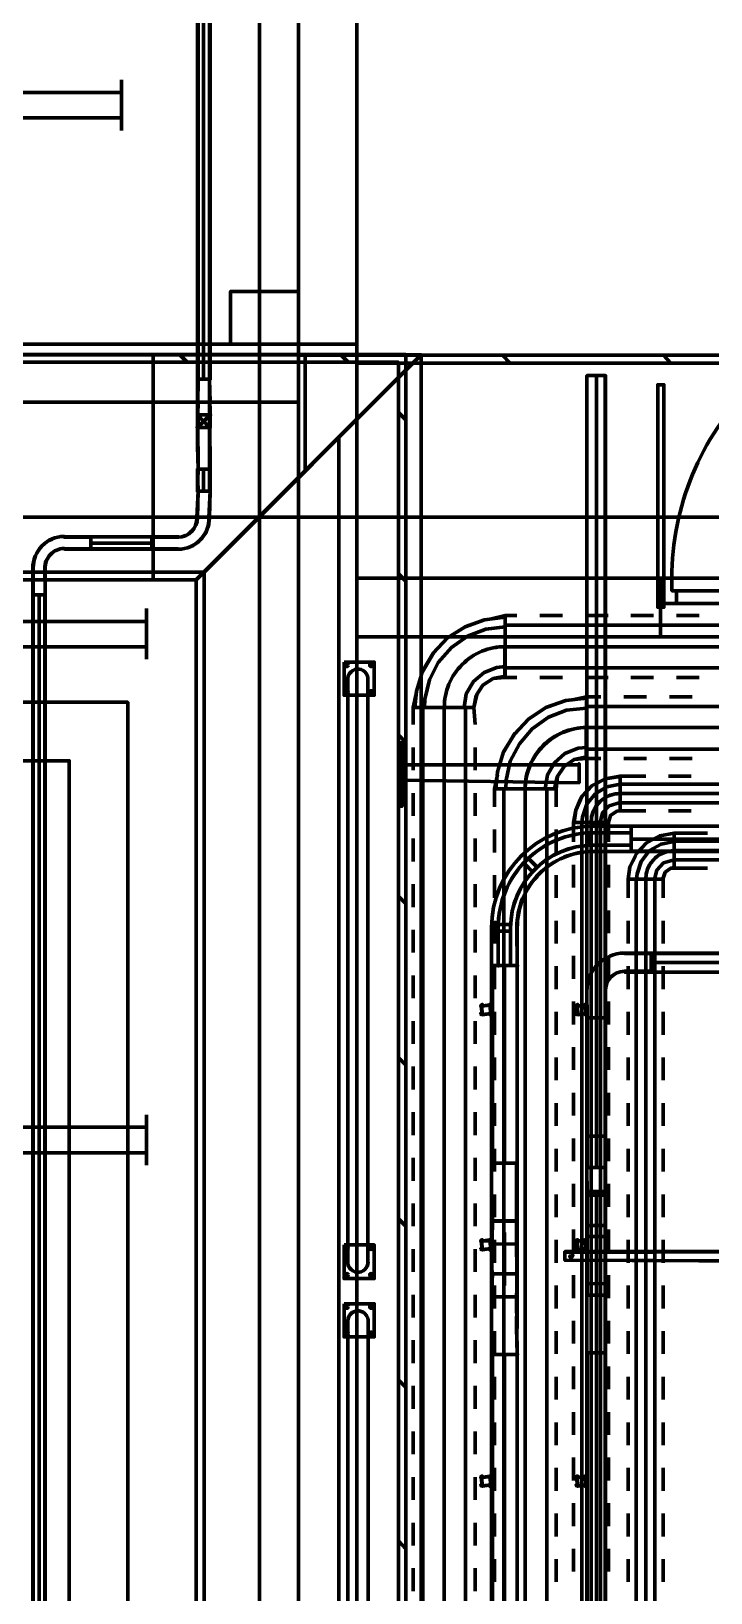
# Model space of a CAD drawing. Extents: x 0 to 1153, y 0 to 816.
# Drawn here: x 673.59 to 690.94, y 607.2 to 647.06 of the extents above; entities that cross this region are included whole.
import ezdxf

# ---------------------------------------------------------------- set-up
doc = ezdxf.new("R2010")
doc.units = 0
doc.header["$MEASUREMENT"] = 0
for name, color, linetype in [('Arch', 7, 'Continuous'), ('Electrical', 7, 'Continuous'), ('Hatch', 7, 'Continuous'), ('PIPE', 7, 'Continuous')]:
    doc.layers.add(name, color=color, linetype=linetype)

msp = doc.modelspace()

# ---------------------------------------------------------------- linework, layer by layer
at = {"layer": 'Arch', "color": 11, "linetype": 'Continuous', "lineweight": 211}
for p, q in [((679.418, 361.77), (679.418, 717.391)), ((676.698, 633.053), (676.698, 638.799)), ((677.566, 638.609), (677.376, 638.81)), ((680.582, 635.836), (680.582, 638.799)), ((681.683, 638.609), (681.482, 638.81)), ((685.821, 638.588), (685.62, 638.789)), ((689.927, 638.588), (689.737, 638.789)), ((683.154, 637.138), (682.964, 637.328)), ((681.44, 385.286), (681.44, 636.693)), ((917.988, 634.651), (110.871, 634.651)), ((677.799, 633.053), (492.517, 633.053)), ((683.154, 633.021), (682.964, 633.211)), ((683.154, 628.904), (682.964, 629.095)), ((683.154, 624.787), (682.964, 624.978)), ((683.154, 620.67), (682.964, 620.861)), ((683.154, 616.553), (682.964, 616.744)), ((683.154, 612.436), (682.964, 612.637)), ((683.154, 608.319), (682.964, 608.52))]:
    msp.add_line(p, q, dxfattribs=at)
for points in [[(680.413, 638.334), (680.413, 637.593), (680.413, 572.59), (680.413, 571.108), (680.413, 571.172), (681.905, 571.172), (680.413, 571.172), (680.413, 540.607), (681.905, 540.607), (681.905, 639.075), (680.413, 639.075), (681.905, 639.075), (681.905, 697.548), (681.905, 638.789), (680.413, 638.789), (681.905, 638.789), (681.905, 540.607), (680.413, 540.607), (680.413, 638.789), (680.413, 697.548), (680.413, 639.075), (629.973, 639.075)], [(629.973, 651.267), (629.973, 640.419), (631.719, 640.419), (631.719, 639.075), (678.677, 639.075), (678.677, 640.419), (680.413, 640.419), (680.413, 651.267)], [(680.413, 651.267), (680.413, 640.419), (678.677, 640.419), (678.677, 639.075), (631.719, 639.075), (631.719, 640.419), (629.973, 640.419), (629.973, 651.267)], [(629.973, 639.075), (680.413, 639.075)], [(113.961, 576.972), (487.701, 576.972), (487.701, 638.81), (487.892, 638.81), (683.154, 638.81), (683.154, 638.609), (683.154, 383.254), (870.49, 383.254), (870.49, 383.053), (683.154, 383.053), (682.964, 383.064), (487.892, 383.064), (487.701, 383.064), (487.701, 454.3), (113.961, 454.3)], [(486.77, 638.799), (492.315, 633.254), (678, 633.254), (678, 388.715), (683.546, 383.17), (486.77, 383.17)], [(486.77, 638.799), (683.546, 638.799), (683.546, 383.17), (683.546, 638.799), (677.799, 633.053), (492.517, 633.053), (492.517, 388.927), (486.77, 383.17), (492.315, 388.715), (678, 388.715), (492.315, 388.715), (492.315, 633.254), (678, 633.254), (683.546, 638.799), (486.77, 638.799), (492.517, 633.053), (492.517, 388.927)], [(683.154, 383.254), (683.059, 383.254), (682.964, 383.254), (487.892, 383.254), (487.892, 638.609), (682.964, 638.609), (682.964, 383.254)], [(629.973, 637.593), (680.413, 637.593), (680.413, 572.59), (494.39, 572.59)], [(629.973, 637.593), (680.413, 637.593), (629.973, 637.593)], [(629.973, 572.59), (680.413, 572.59), (680.413, 637.593), (629.973, 637.593)], [(677.799, 388.927), (492.517, 388.927), (677.799, 388.927), (677.799, 633.053), (677.799, 388.927), (683.546, 383.17), (486.77, 383.17)], [(678, 388.715), (678, 633.254), (678, 633.254)], [(697.145, 632.777), (689.949, 632.777), (690.065, 632.777), (690.065, 632.449), (689.663, 632.449), (689.663, 633.095), (689.663, 631.603), (689.663, 633.095), (689.663, 632.449), (697.431, 632.449)], [(697.145, 633.095), (689.949, 633.095)], [(697.029, 632.449), (690.065, 632.449), (690.065, 632.777), (697.029, 632.777)], [(689.748, 632.354), (689.589, 632.354), (689.748, 632.354)], [(497.067, 628.438), (674.56, 628.438), (497.067, 628.438)], [(674.56, 628.438), (674.56, 392.769), (674.56, 628.438)], [(682.191, 599.25), (682.19, 614.155), (682.18, 614.209), (682.159, 614.26), (682.118, 614.315), (682.064, 614.358), (682.013, 614.381), (681.959, 614.393), (681.904, 614.393), (681.851, 614.381), (681.788, 614.351), (681.736, 614.305), (681.698, 614.248), (681.68, 614.196), (681.672, 614.14), (681.673, 599.235)], [(681.673, 614.127), (681.68, 614.196), (681.698, 614.248), (681.736, 614.305), (681.788, 614.351), (681.851, 614.381), (681.904, 614.393), (681.959, 614.393), (682.013, 614.381), (682.064, 614.358), (682.118, 614.315), (682.159, 614.26), (682.18, 614.209), (682.19, 614.155), (682.191, 614.141)]]:
    msp.add_lwpolyline(points, dxfattribs=at)
for points in [[(681.905, 633.095), (681.905, 675.068), (701.305, 675.068), (701.305, 633.095), (681.905, 633.095), (681.905, 675.068), (701.305, 675.068), (701.305, 633.095)], [(870.49, 638.588), (870.49, 383.254), (870.68, 383.254), (870.68, 638.789), (870.49, 638.789), (916.982, 638.789), (870.49, 638.789), (870.49, 584.528), (916.982, 584.528), (870.49, 584.528), (870.49, 638.789), (681.905, 638.789), (681.905, 638.588)], [(689.748, 632.449), (689.589, 632.449), (689.589, 638.037), (689.748, 638.037), (689.748, 632.449), (689.748, 638.037), (689.589, 638.037), (689.589, 632.449)], [(689.748, 638.037), (689.748, 632.354), (689.748, 638.037), (689.589, 638.037), (689.589, 632.354), (689.589, 638.037)], [(680.413, 637.593), (629.973, 637.593), (629.973, 572.59), (680.413, 572.59), (680.413, 637.593), (629.973, 637.593), (629.973, 572.59), (680.413, 572.59)], [(915.596, 631.603), (915.829, 631.603), (915.829, 633.095), (915.596, 633.095), (915.596, 631.603), (915.596, 633.095), (681.905, 633.095), (681.905, 631.603), (681.905, 633.095), (915.829, 633.095), (915.829, 631.603), (681.905, 631.603)], [(681.577, 630.957), (682.35, 630.957), (682.35, 630.111), (681.577, 630.111)], [(681.673, 630.51), (681.677, 630.565), (681.693, 630.618), (681.719, 630.666), (681.755, 630.708), (681.8, 630.741), (681.851, 630.764), (681.904, 630.776), (681.959, 630.776), (682.013, 630.764), (682.064, 630.741), (682.109, 630.708), (682.145, 630.666), (682.171, 630.618), (682.187, 630.565), (682.187, 615.59), (682.171, 615.538), (682.145, 615.49), (682.109, 615.448), (682.064, 615.415), (682.013, 615.392), (681.959, 615.38), (681.904, 615.38), (681.851, 615.392), (681.8, 615.415), (681.755, 615.448), (681.719, 615.49), (681.693, 615.538), (681.677, 615.59), (681.672, 615.622)], [(497.067, 629.931), (676.053, 629.931), (497.067, 629.931), (495.586, 629.931)], [(676.053, 628.438), (676.053, 391.276), (676.053, 628.438), (676.053, 629.931)], [(681.577, 616.077), (682.35, 616.077), (682.35, 615.22), (681.577, 615.22)], [(682.191, 615.646), (682.187, 615.59)], [(681.577, 614.574), (682.35, 614.574), (682.35, 613.727), (681.577, 613.727)]]:
    msp.add_lwpolyline(points, close=True, dxfattribs=at)
msp.add_lwpolyline([(697.431, 633.095), (689.663, 633.095), (689.949, 633.095), (689.949, 632.777), (689.949, 633.095, -0.414214), (696.87, 640.016)], format="xyb", dxfattribs=at)
for centre, radius in [((681.646, 630.878), 0.0371), ((682.27, 630.878), 0.037), ((681.646, 630.19), 0.037), ((682.27, 630.19), 0.037), ((681.646, 615.998), 0.037), ((682.27, 615.998), 0.037), ((681.646, 615.31), 0.0371), ((682.27, 615.31), 0.037), ((681.646, 614.495), 0.037), ((682.27, 614.495), 0.037), ((681.646, 613.817), 0.037), ((682.27, 613.817), 0.037)]:
    msp.add_circle(centre, radius, dxfattribs=at)
msp.add_point((678, 633.254), dxfattribs=at)
at = {"layer": 'Electrical', "color": 5, "linetype": 'Continuous', "lineweight": 211}
msp.add_line((718.958, 626.438), (688.911, 626.438), dxfattribs=at)
for points in [[(688.911, 626.131), (718.958, 626.131), (688.911, 626.121), (688.911, 626.766), (688.911, 626.131), (688.911, 626.766), (688.911, 626.121), (718.958, 626.121), (718.958, 626.766), (718.958, 626.131), (718.958, 626.766), (718.958, 626.121)], [(718.958, 626.766), (688.911, 626.766), (718.958, 626.766), (688.911, 626.766)]]:
    msp.add_lwpolyline(points, close=True, dxfattribs=at)
at = {"layer": 'Hatch', "color": 5, "linetype": 'Continuous', "lineweight": 211}
for p, q in [((677.989, 689.462), (677.989, 638.175)), ((675.894, 645.816), (675.894, 644.525)), ((668.126, 645.499), (675.894, 645.499)), ((668.126, 644.853), (675.894, 644.853)), ((688.022, 638.27), (688.022, 618.85)), ((677.989, 635.318), (677.989, 635.878)), ((675.111, 633.995), (676.667, 633.995)), ((673.788, 632.672), (673.788, 575.754)), ((676.529, 631.031), (676.529, 632.322)), ((676.529, 631.994), (668.771, 631.994)), ((676.529, 631.349), (668.771, 631.349)), ((685.673, 623.21), (685.673, 618.162)), ((689.42, 623.284), (719.508, 623.284)), ((688.022, 621.877), (688.022, 618.056)), ((676.529, 619.083), (668.771, 619.083)), ((676.529, 618.109), (676.529, 619.4)), ((676.529, 618.427), (668.771, 618.427)), ((687.779, 617.347), (688.255, 617.347)), ((688.022, 617.389), (688.022, 511.715)), ((685.673, 616.395), (685.673, 615.04)), ((688.022, 616.437), (688.022, 614.945)), ((685.345, 615.336), (686.001, 615.336)), ((685.345, 614.754), (685.98, 614.754)), ((685.673, 613.283), (685.673, 570.643)), ((688.022, 613.325), (688.022, 560.335))]:
    msp.add_line(p, q, dxfattribs=at)
for points in [[(678.138, 636.947), (678.159, 637.265), (678.138, 636.947), (678.138, 638.175), (678.159, 637.593), (678.138, 638.175), (678.159, 637.265), (677.831, 637.265), (677.831, 636.947), (677.852, 638.175), (677.831, 637.593), (677.831, 638.175), (678.159, 638.175), (678.159, 689.462), (678.138, 638.175), (678.138, 689.462), (678.159, 638.175), (677.852, 638.175), (677.852, 689.462), (677.831, 638.175), (677.831, 689.462)], [(677.831, 689.462), (677.831, 638.175), (678.159, 638.175), (677.831, 638.175), (677.831, 637.265), (677.831, 636.947), (677.831, 637.265), (678.159, 637.265), (678.138, 636.947), (678.159, 637.265), (677.831, 637.265), (677.831, 636.947), (678.138, 636.947), (678.159, 637.265), (677.831, 637.265), (677.831, 636.461), (677.831, 636.947), (678.159, 637.265), (678.138, 636.461), (678.138, 636.947), (678.138, 635.878), (678.159, 637.265), (677.831, 637.265), (677.852, 635.878), (677.831, 636.947), (677.852, 637.593), (677.831, 637.265), (678.159, 637.265), (678.138, 637.593), (678.138, 636.947), (677.831, 637.265), (678.159, 637.265)], [(677.852, 637.254), (677.852, 636.947), (677.852, 636.947)], [(677.831, 636.461), (677.852, 635.878), (677.852, 636.461)], [(678.138, 636.461), (678.159, 635.878), (678.159, 636.461)], [(678.159, 635.878), (677.831, 635.878), (678.159, 635.878)], [(673.947, 632.672), (673.629, 632.672), (673.947, 632.672)], [(673.947, 575.754), (673.947, 632.672), (673.936, 575.754), (673.936, 632.672), (673.947, 575.754)], [(687.938, 626.597), (688.911, 626.597), (687.938, 626.597)], [(687.938, 626.121), (688.911, 626.121), (687.938, 626.121)], [(721.042, 623.528), (719.508, 623.528), (689.42, 623.528), (689.42, 623.041), (689.42, 623.517), (689.42, 623.041), (689.42, 623.528), (719.508, 623.528), (719.508, 623.041), (689.42, 623.041), (719.508, 623.041), (689.42, 623.041), (719.508, 623.041), (719.508, 623.517), (689.42, 623.517), (719.508, 623.528), (719.508, 623.041), (719.508, 623.517), (719.508, 623.062), (720.09, 623.041), (719.508, 623.062), (721.042, 623.041)], [(685.514, 623.21), (685.514, 623.21), (685.514, 623.21)], [(688.255, 621.877), (687.779, 621.877), (688.255, 621.877)], [(688.255, 618.056), (687.79, 618.056), (688.255, 618.056), (687.79, 618.056), (687.79, 621.877), (687.79, 618.056), (688.255, 618.056), (688.255, 621.877), (688.255, 618.056), (688.255, 621.877), (688.255, 618.056), (687.79, 618.056), (688.255, 618.056), (687.79, 618.056)], [(685.345, 570.643), (685.345, 613.283), (686.001, 613.283), (685.366, 613.283), (686.001, 613.283), (685.345, 613.283), (685.345, 614.754), (685.366, 615.336), (686.001, 615.336), (685.98, 614.68), (686.001, 613.283), (685.98, 613.96), (685.98, 614.109), (686.001, 614.754), (686.001, 616.098), (686.001, 616.098), (685.366, 616.109), (686.001, 616.098), (686.001, 616.754), (686.001, 617.485), (686.001, 618.162), (686.001, 616.691), (685.366, 616.68), (685.345, 616.098), (685.366, 614.754), (685.345, 616.109), (685.345, 616.754), (685.345, 617.485), (685.345, 617.336), (685.366, 616.68), (685.345, 615.336), (685.345, 613.283), (686.001, 613.283), (685.345, 613.283), (685.345, 570.643)], [(688.245, 618.162), (688.255, 618.056), (688.255, 616.289), (687.779, 616.289), (688.255, 616.289), (688.245, 614.796), (687.779, 614.796), (687.779, 613.325), (687.779, 614.003), (687.779, 613.325), (687.779, 615.093), (688.245, 615.082), (687.779, 615.093), (687.779, 616.574), (687.779, 616.289), (688.255, 616.289), (688.255, 614.796), (687.79, 614.796), (688.245, 614.796), (688.245, 615.082), (688.255, 613.325), (687.779, 613.325), (688.245, 613.325), (687.79, 613.325), (687.79, 560.335), (687.779, 613.325), (688.255, 613.325), (688.255, 560.335), (688.255, 613.325), (688.255, 560.335), (688.255, 613.325), (687.79, 613.325), (688.255, 613.325), (687.779, 613.325), (687.779, 560.335)], [(688.255, 511.672), (688.255, 617.347), (688.255, 617.231), (688.255, 616.574), (687.79, 616.574), (687.79, 616.289), (687.779, 616.574), (688.255, 616.574), (688.255, 618.056), (688.255, 617.368), (688.255, 618.056), (687.779, 618.056), (687.79, 617.368), (688.255, 617.347), (687.779, 617.347), (687.779, 511.672), (687.779, 617.347), (688.245, 617.347), (688.255, 617.442), (687.779, 617.442), (687.779, 618.162)], [(687.779, 617.442), (688.255, 617.442), (688.255, 617.347), (688.255, 617.442), (687.779, 617.442), (687.779, 511.768), (687.779, 617.442), (688.245, 617.442)], [(685.345, 614.109), (685.345, 613.96), (685.345, 614.68)], [(686.001, 614.109), (686.001, 613.96), (686.001, 614.691)], [(685.366, 570.643), (685.366, 613.283), (685.345, 570.643)], [(686.001, 570.643), (686.001, 613.283), (686.001, 570.643), (686.001, 613.283), (686.001, 570.643)], [(686.001, 613.283), (686.001, 613.283), (686.001, 613.283)]]:
    msp.add_lwpolyline(points, dxfattribs=at)
for points in [[(687.779, 560.335), (687.779, 613.325), (688.245, 613.325), (688.245, 614.003), (688.245, 614.151), (688.255, 614.796), (688.255, 615.093), (688.255, 616.574), (687.779, 616.574), (687.779, 618.056), (687.79, 617.368), (687.79, 617.22), (687.779, 616.574), (688.255, 616.574), (688.255, 615.093), (687.79, 615.082), (688.255, 615.093), (688.255, 614.437), (688.255, 614.003), (688.255, 613.325), (688.255, 614.796), (687.79, 614.796), (687.779, 615.093), (687.779, 614.796), (687.779, 614.151), (687.779, 614.003), (687.779, 614.437), (687.79, 615.082), (687.79, 616.574), (687.79, 616.289), (687.779, 618.056), (687.779, 621.877), (688.255, 621.877), (687.79, 621.877), (688.255, 621.877), (688.256, 622.559, -0.414213), (688.737, 623.063, 0.41421), (688.245, 622.554), (688.255, 621.877), (688.256, 622.559, -0.414213), (688.737, 623.063, 0.41421), (688.245, 622.554), (688.255, 621.877), (687.79, 621.877), (687.779, 622.559, -0.414203), (688.737, 623.528, 0.414207), (687.779, 622.554), (687.79, 621.877), (687.779, 622.559, -0.414203), (688.737, 623.528, 0.414207), (687.779, 622.554), (687.779, 621.877), (687.779, 618.024), (687.779, 618.162), (687.779, 618.85), (687.779, 618.024), (687.779, 617.368), (687.779, 616.934), (687.779, 616.289), (687.79, 614.796), (687.79, 616.289), (688.255, 616.289), (688.255, 616.945), (688.245, 617.347), (688.255, 617.442), (688.245, 511.768), (688.255, 617.442), (688.255, 618.85), (688.255, 638.27), (687.779, 638.27), (688.245, 638.27), (687.779, 638.27), (688.255, 638.27), (688.245, 618.85), (688.245, 617.347), (688.245, 511.672)], [(673.64, 575.754), (673.64, 632.672), (673.629, 575.754), (673.629, 632.672), (673.947, 632.672), (673.947, 633.354, -0.414195), (674.428, 633.857, 0.414241), (673.936, 633.349), (673.947, 632.672), (673.947, 633.354, -0.414195), (674.428, 633.857, 0.414241), (673.936, 633.349), (673.947, 632.672), (673.64, 632.672), (673.64, 633.354, -0.414196), (674.428, 634.164, 0.414254), (673.629, 633.349), (673.64, 632.672), (673.64, 633.354, -0.414196), (674.428, 634.164, 0.414254), (673.629, 633.349), (673.629, 632.672), (673.629, 575.754)]]:
    msp.add_lwpolyline(points, format="xyb", dxfattribs=at)
for points in [[(687.779, 618.85), (688.245, 618.85), (688.245, 638.27), (688.245, 618.85), (687.779, 618.85), (687.779, 638.27), (687.779, 618.85), (687.779, 638.27), (687.779, 618.85), (688.245, 618.85), (687.779, 618.85), (688.255, 618.85)], [(677.831, 635.318), (678.138, 635.318), (678.138, 635.878), (678.159, 635.318), (678.159, 635.878), (678.159, 635.318), (677.831, 635.318), (677.831, 635.878), (677.852, 635.318), (677.831, 635.878), (678.159, 635.878), (677.852, 635.878), (677.831, 635.318), (678.159, 635.318)], [(675.111, 634.143), (674.433, 634.143), (675.111, 634.153), (674.433, 634.153), (675.111, 634.153), (675.111, 633.846), (676.667, 633.846), (675.111, 633.836), (676.667, 633.836), (675.111, 633.836), (675.111, 634.153), (676.667, 634.153), (675.111, 634.143), (676.667, 634.153), (676.667, 633.836), (676.667, 634.143), (675.111, 634.153), (675.111, 633.836)], [(674.433, 633.836), (675.111, 633.836), (674.433, 633.846), (675.111, 633.846)], [(676.667, 634.153), (677.344, 634.153), (676.667, 634.143), (677.344, 634.143), (676.667, 634.153), (676.667, 633.836)], [(677.344, 633.846), (676.667, 633.846), (677.344, 633.836), (676.667, 633.836)], [(688.911, 626.766), (687.938, 626.766), (688.911, 626.766), (688.911, 626.597)], [(688.022, 626.279), (688.022, 626.597), (687.853, 626.597), (687.853, 626.279), (687.853, 626.597), (688.022, 626.597), (688.022, 626.279), (687.853, 626.279)], [(688.911, 626.279), (687.938, 626.279), (688.911, 626.279), (688.911, 626.121)], [(686.509, 625.718), (686.276, 625.951), (686.17, 625.835), (686.393, 625.602), (686.17, 625.835), (686.276, 625.951), (686.509, 625.718), (686.393, 625.602)], [(685.832, 624.258), (685.514, 624.258), (685.514, 624.089), (685.832, 624.089), (685.514, 624.089), (685.514, 624.258), (685.832, 624.258), (685.832, 624.089)], [(689.42, 623.041), (688.742, 623.041), (689.42, 623.062), (688.742, 623.062), (689.42, 623.041), (689.42, 623.528)], [(688.742, 623.517), (689.42, 623.517), (688.742, 623.528), (689.42, 623.528)], [(685.345, 618.162), (685.345, 617.485), (685.345, 618.162), (685.345, 616.68), (685.98, 616.68), (686.001, 616.098), (686.001, 616.691), (685.345, 616.691), (685.345, 615.336), (686.001, 615.336), (686.001, 616.68), (686.001, 616.691), (686.001, 615.336), (685.366, 615.336), (685.345, 614.754), (686.001, 614.754), (685.345, 614.754), (686.001, 614.754), (685.98, 616.109), (685.98, 618.162), (685.98, 617.485), (685.98, 617.326), (686.001, 616.68), (685.345, 616.691), (685.345, 616.098), (685.345, 618.162), (685.98, 618.162), (685.345, 618.162), (686.001, 618.162), (686.001, 623.21), (686.001, 618.162), (686.001, 623.21), (686.001, 618.162), (685.366, 618.162), (685.366, 623.21), (685.345, 618.162), (686.001, 618.162), (685.366, 618.162), (686.001, 618.162), (685.345, 618.162), (685.345, 623.21), (686.001, 623.21), (685.366, 623.21), (686.001, 623.21), (686.001, 623.21), (685.832, 623.21), (686.001, 623.21), (685.345, 623.21), (685.514, 623.21), (685.345, 623.21)], [(685.345, 616.098), (685.98, 616.109)]]:
    msp.add_lwpolyline(points, close=True, dxfattribs=at)
for points in [[(678.138, 634.64), (678.159, 635.318), (678.127, 634.645, -0.414198), (677.339, 633.836, 0.414179), (678.138, 634.64), (678.159, 635.318), (678.127, 634.645, -0.414198), (677.339, 633.836, 0.414179)], [(677.831, 634.64), (677.852, 635.318), (677.82, 634.645, -0.414181), (677.339, 634.142, 0.414169), (677.831, 634.64), (677.852, 635.318), (677.82, 634.645, -0.414181), (677.339, 634.142, 0.414169)], [(685.345, 624.173), (685.345, 623.21), (685.345, 624.179, -0.414209), (687.932, 626.766, 0.414209)], [(685.514, 624.173), (685.514, 623.21), (685.514, 624.179, -0.414214), (687.932, 626.597, 0.414214)], [(685.832, 624.173), (685.832, 623.21), (685.832, 624.179, -0.414211), (687.932, 626.279, 0.414211)], [(686.001, 624.173), (686.001, 623.21), (685.99, 624.179, -0.41422), (687.932, 626.121, 0.41422)]]:
    msp.add_lwpolyline(points, format="xyb", close=True, dxfattribs=at)
at = {"layer": 'Hatch', "color": 3, "linetype": 'Continuous', "lineweight": 211}
for points in [[(683.059, 627.274), (683.006, 627.274), (683.059, 627.274), (683.059, 628.893), (683.006, 628.893), (683.059, 628.893)], [(685.091, 622.178), (685.103, 622.194), (685.105, 622.194), (685.07, 622.178), (685.077, 622.2), (685.107, 622.215)], [(685.107, 621.972), (685.091, 621.984), (685.091, 621.986), (685.107, 621.951), (685.085, 621.958), (685.072, 621.976), (685.07, 621.985), (685.112, 621.961), (685.324, 621.982), (685.303, 622.194), (685.091, 622.173), (685.112, 621.951), (685.334, 621.982), (685.303, 622.205), (685.08, 622.173)], [(685.297, 622.194), (685.312, 622.183), (685.313, 622.18), (685.297, 622.215), (685.319, 622.208), (685.334, 622.178)], [(685.313, 621.988), (685.302, 621.973), (685.299, 621.972), (685.334, 621.988), (685.327, 621.966), (685.297, 621.951)], [(687.525, 622.178), (687.537, 622.194), (687.54, 622.194), (687.504, 622.178), (687.511, 622.2), (687.541, 622.215)], [(687.541, 621.972), (687.526, 621.984), (687.525, 621.986), (687.541, 621.951), (687.519, 621.958), (687.506, 621.976), (687.504, 621.985), (687.546, 621.961), (687.758, 621.982), (687.737, 622.194), (687.536, 622.173), (687.546, 621.951), (687.768, 621.982), (687.737, 622.205), (687.514, 622.173)], [(687.731, 622.194), (687.747, 622.183), (687.747, 622.18), (687.731, 622.215), (687.753, 622.208), (687.768, 622.178)], [(687.747, 621.988), (687.735, 621.972), (687.733, 621.972), (687.768, 621.988), (687.761, 621.966), (687.731, 621.951)], [(685.091, 616.178), (685.103, 616.193), (685.105, 616.193), (685.07, 616.178), (685.077, 616.199), (685.107, 616.215)], [(685.107, 615.971), (685.091, 615.983), (685.091, 615.986), (685.107, 615.95), (685.085, 615.957), (685.071, 615.978), (685.07, 615.984), (685.112, 615.961), (685.324, 615.982), (685.303, 616.183), (685.091, 616.172), (685.112, 615.95), (685.334, 615.982), (685.303, 616.204), (685.08, 616.172)], [(685.297, 616.193), (685.312, 616.183), (685.313, 616.179), (685.297, 616.215), (685.319, 616.207), (685.334, 616.178)], [(685.313, 615.987), (685.302, 615.972), (685.299, 615.971), (685.334, 615.987), (685.327, 615.965), (685.297, 615.95)], [(687.525, 616.178), (687.537, 616.193), (687.54, 616.193), (687.504, 616.178), (687.511, 616.199), (687.541, 616.215)], [(687.541, 615.971), (687.526, 615.983), (687.525, 615.986), (687.541, 615.95), (687.519, 615.957), (687.505, 615.978), (687.504, 615.984), (687.546, 615.961), (687.758, 615.982), (687.737, 616.183), (687.536, 616.172), (687.546, 615.95), (687.768, 615.982), (687.737, 616.204), (687.514, 616.172)], [(687.731, 616.193), (687.747, 616.183), (687.747, 616.179), (687.731, 616.215), (687.753, 616.207), (687.768, 616.178)], [(687.747, 615.987), (687.735, 615.972), (687.733, 615.971), (687.768, 615.987), (687.761, 615.965), (687.731, 615.95)], [(685.091, 610.145), (685.103, 610.16), (685.105, 610.161), (685.07, 610.145), (685.077, 610.167), (685.107, 610.182)], [(685.107, 609.939), (685.091, 609.951), (685.091, 609.953), (685.107, 609.918), (685.085, 609.925), (685.072, 609.943), (685.07, 609.951), (685.112, 609.928), (685.324, 609.949), (685.303, 610.161), (685.091, 610.14), (685.112, 609.918), (685.334, 609.949), (685.303, 610.171), (685.08, 610.14)], [(685.297, 610.161), (685.312, 610.15), (685.313, 610.146), (685.297, 610.182), (685.319, 610.175), (685.334, 610.145)], [(685.313, 609.955), (685.302, 609.939), (685.299, 609.939), (685.334, 609.955), (685.327, 609.933), (685.297, 609.918)], [(687.525, 610.145), (687.537, 610.16), (687.54, 610.161), (687.504, 610.145), (687.511, 610.167), (687.541, 610.182)], [(687.541, 609.939), (687.526, 609.951), (687.525, 609.953), (687.541, 609.918), (687.519, 609.925), (687.506, 609.943), (687.504, 609.951), (687.546, 609.928), (687.758, 609.949), (687.737, 610.161), (687.536, 610.14), (687.546, 609.918), (687.768, 609.949), (687.737, 610.171), (687.514, 610.14)], [(687.731, 610.161), (687.747, 610.15), (687.747, 610.146), (687.731, 610.182), (687.753, 610.175), (687.768, 610.145)], [(687.747, 609.955), (687.735, 609.939), (687.733, 609.939), (687.768, 609.955), (687.761, 609.933), (687.731, 609.918)]]:
    msp.add_lwpolyline(points, close=True, dxfattribs=at)
for points in [[(683.006, 628.893), (683.006, 627.274), (683.006, 628.893)], [(683.059, 627.941), (683.059, 628.332), (683.059, 627.877), (683.059, 628.332), (683.059, 627.941), (687.578, 627.877), (683.059, 627.941), (687.578, 627.877), (687.578, 628.332), (683.059, 628.332), (687.578, 628.332), (683.059, 628.332)], [(687.578, 627.941), (687.578, 628.364), (687.578, 627.941), (687.578, 627.877), (687.578, 628.332)], [(687.218, 615.685), (687.218, 615.908), (687.218, 615.685), (687.218, 615.908), (687.218, 615.685), (694.055, 615.664), (687.218, 615.685), (694.055, 615.654), (694.055, 615.908), (687.218, 615.908), (694.055, 615.908), (687.218, 615.886)], [(687.335, 615.786), (687.424, 615.808), (687.335, 615.786), (687.378, 615.739), (687.424, 615.808), (687.335, 615.786), (687.424, 615.808), (687.424, 615.808)]]:
    msp.add_lwpolyline(points, dxfattribs=at)
at = {"layer": 'Hatch', "color": 5, "linetype": 'Continuous', "lineweight": 211}
for p in [(677.852, 637.254), (677.852, 637.254), (678.159, 637.265), (678.159, 637.265), (677.831, 636.947), (677.831, 636.947), (678.138, 636.947), (678.138, 636.947), (685.514, 623.21), (686.001, 623.21), (686.001, 613.283)]:
    msp.add_point(p, dxfattribs=at)
at = {"layer": 'PIPE', "color": 4, "linetype": 'Continuous', "lineweight": 211}
for p, q in [((687.155, 632.143), (686.573, 632.143)), ((688.319, 632.143), (687.737, 632.143)), ((689.483, 632.143), (688.901, 632.143)), ((690.647, 632.143), (690.065, 632.143)), ((686.573, 630.566), (687.155, 630.566)), ((687.737, 630.566), (688.319, 630.566)), ((688.901, 630.566), (689.483, 630.566)), ((690.065, 630.566), (690.647, 630.566)), ((684.678, 629.793), (683.588, 629.793)), ((683.345, 628.777), (683.345, 628.195)), ((684.922, 628.195), (684.922, 628.777)), ((683.345, 627.613), (683.345, 627.031)), ((684.922, 627.031), (684.922, 627.613)), ((683.345, 626.449), (683.345, 625.867)), ((684.922, 625.867), (684.922, 626.449)), ((683.345, 625.284), (683.345, 624.702)), ((684.922, 624.702), (684.922, 625.284)), ((683.345, 624.12), (683.345, 623.538)), ((684.922, 623.538), (684.922, 624.12)), ((683.345, 622.956), (683.345, 622.374)), ((684.922, 622.374), (684.922, 622.956)), ((683.345, 621.792), (683.345, 621.21)), ((684.922, 621.21), (684.922, 621.792)), ((683.345, 620.628), (683.345, 620.046)), ((684.922, 620.046), (684.922, 620.628)), ((683.345, 619.464), (683.345, 618.882)), ((684.922, 618.882), (684.922, 619.464)), ((683.345, 618.3), (683.345, 617.717)), ((684.922, 617.717), (684.922, 618.3)), ((683.345, 617.135), (683.345, 616.553)), ((684.922, 616.553), (684.922, 617.135)), ((683.345, 615.971), (683.345, 615.389)), ((684.922, 615.389), (684.922, 615.971)), ((683.345, 614.807), (683.345, 614.225)), ((684.922, 614.225), (684.922, 614.807)), ((683.345, 613.643), (683.345, 613.061)), ((684.922, 613.061), (684.922, 613.643)), ((683.345, 612.479), (683.345, 611.897)), ((684.922, 611.897), (684.922, 612.479)), ((683.345, 611.314), (683.345, 610.732)), ((684.922, 610.732), (684.922, 611.314)), ((683.345, 610.15), (683.345, 609.568)), ((684.922, 609.568), (684.922, 610.15)), ((683.345, 608.986), (683.345, 608.404)), ((684.922, 608.404), (684.922, 608.986)), ((683.345, 607.822), (683.345, 607.24)), ((684.922, 607.24), (684.922, 607.822))]:
    msp.add_line(p, q, dxfattribs=at)
at = {"layer": 'PIPE', "color": 220, "linetype": 'Continuous', "lineweight": 211}
for p, q in [((689.303, 630.068), (688.721, 630.068)), ((690.467, 630.068), (689.885, 630.068)), ((688.721, 628.491), (689.303, 628.491)), ((689.885, 628.491), (690.467, 628.491)), ((685.419, 626.682), (685.419, 626.099)), ((686.996, 626.099), (686.996, 626.682)), ((685.419, 625.517), (685.419, 624.935)), ((686.996, 624.935), (686.996, 625.517)), ((685.419, 624.353), (685.419, 623.771)), ((686.996, 623.771), (686.996, 624.353)), ((685.419, 623.189), (685.419, 622.607)), ((686.996, 622.607), (686.996, 623.189)), ((685.419, 622.025), (685.419, 621.443)), ((686.996, 621.443), (686.996, 622.025)), ((685.419, 620.861), (685.419, 620.279)), ((686.996, 620.279), (686.996, 620.861)), ((685.419, 619.696), (685.419, 619.114)), ((686.996, 619.114), (686.996, 619.696)), ((685.419, 618.532), (685.419, 617.95)), ((686.996, 617.95), (686.996, 618.532)), ((685.419, 617.368), (685.419, 616.786)), ((686.996, 616.786), (686.996, 617.368)), ((685.419, 616.204), (685.419, 615.622)), ((686.996, 615.622), (686.996, 616.204)), ((685.419, 615.04), (685.419, 614.458)), ((686.996, 614.458), (686.996, 615.04)), ((685.419, 613.876), (685.419, 613.294)), ((686.996, 613.294), (686.996, 613.876)), ((685.419, 612.711), (685.419, 612.129)), ((686.996, 612.129), (686.996, 612.711)), ((685.419, 611.547), (685.419, 610.965)), ((686.996, 610.965), (686.996, 611.547)), ((685.419, 610.383), (685.419, 609.801)), ((686.996, 609.801), (686.996, 610.383)), ((685.419, 609.219), (685.419, 608.637)), ((686.996, 608.637), (686.996, 609.219)), ((685.419, 608.055), (685.419, 607.473)), ((686.996, 607.473), (686.996, 608.055))]:
    msp.add_line(p, q, dxfattribs=at)
at = {"layer": 'PIPE', "color": 142, "linetype": 'Continuous', "lineweight": 211}
msp.add_line((688.626, 627.835), (688.626, 627.359), dxfattribs=at)
at = {"layer": 'PIPE', "color": 152, "linetype": 'Continuous', "lineweight": 211}
for p, q in [((690.446, 628.047), (689.864, 628.047)), ((689.864, 627.158), (690.446, 627.158)), ((687.44, 625.782), (687.44, 625.2)), ((688.329, 625.2), (688.329, 625.782)), ((687.44, 624.618), (687.44, 624.036)), ((688.329, 624.036), (688.329, 624.618)), ((687.44, 623.454), (687.44, 622.871)), ((688.329, 622.871), (688.329, 623.454)), ((687.44, 622.289), (687.44, 621.707)), ((688.329, 621.707), (688.329, 622.289)), ((687.44, 621.125), (687.44, 620.543)), ((688.329, 620.543), (688.329, 621.125)), ((687.44, 619.961), (687.44, 619.379)), ((688.329, 619.379), (688.329, 619.961)), ((687.44, 618.797), (687.44, 618.215)), ((688.329, 618.215), (688.329, 618.797)), ((687.44, 617.633), (687.44, 617.051)), ((688.329, 617.051), (688.329, 617.633)), ((687.44, 616.469), (687.44, 615.886)), ((688.329, 615.886), (688.329, 616.469)), ((687.44, 615.304), (687.44, 614.722)), ((688.329, 614.722), (688.329, 615.304)), ((687.44, 614.14), (687.44, 613.558)), ((688.329, 613.558), (688.329, 614.14)), ((687.44, 612.976), (687.44, 612.394)), ((688.329, 612.394), (688.329, 612.976)), ((687.44, 611.812), (687.44, 611.23)), ((688.329, 611.23), (688.329, 611.812)), ((687.44, 610.648), (687.44, 610.066)), ((688.329, 610.066), (688.329, 610.648)), ((687.44, 609.484), (687.44, 608.902)), ((688.329, 608.902), (688.329, 609.484)), ((687.44, 608.319), (687.44, 607.737)), ((688.329, 607.737), (688.329, 608.319))]:
    msp.add_line(p, q, dxfattribs=at)
at = {"layer": 'PIPE', "color": 200, "linetype": 'Continuous', "lineweight": 211}
msp.add_line((686.752, 627.719), (685.662, 627.719), dxfattribs=at)
at = {"layer": 'PIPE', "color": 161, "linetype": 'Continuous', "lineweight": 211}
msp.add_line((690.012, 626.385), (690.012, 625.909), dxfattribs=at)
at = {"layer": 'PIPE', "color": 171, "linetype": 'Continuous', "lineweight": 211}
for p, q in [((688.837, 624.353), (688.837, 623.771)), ((689.726, 623.771), (689.726, 624.353)), ((688.837, 623.189), (688.837, 622.607)), ((689.726, 622.607), (689.726, 623.189)), ((688.837, 622.025), (688.837, 621.443)), ((689.726, 621.443), (689.726, 622.025)), ((688.837, 620.861), (688.837, 620.279)), ((689.726, 620.279), (689.726, 620.861)), ((688.837, 619.696), (688.837, 619.114)), ((689.726, 619.114), (689.726, 619.696)), ((688.837, 618.532), (688.837, 617.95)), ((689.726, 617.95), (689.726, 618.532)), ((688.837, 617.368), (688.837, 616.786)), ((689.726, 616.786), (689.726, 617.368)), ((688.837, 616.204), (688.837, 615.622)), ((689.726, 615.622), (689.726, 616.204)), ((688.837, 615.04), (688.837, 614.458)), ((689.726, 614.458), (689.726, 615.04)), ((688.837, 613.876), (688.837, 613.294)), ((689.726, 613.294), (689.726, 613.876)), ((688.837, 612.711), (688.837, 612.129)), ((689.726, 612.129), (689.726, 612.711)), ((688.837, 611.547), (688.837, 610.965)), ((689.726, 610.965), (689.726, 611.547)), ((688.837, 610.383), (688.837, 609.801)), ((689.726, 609.801), (689.726, 610.383)), ((688.837, 609.219), (688.837, 608.637)), ((689.726, 608.637), (689.726, 609.219)), ((688.837, 608.055), (688.837, 607.473)), ((689.726, 607.473), (689.726, 608.055))]:
    msp.add_line(p, q, dxfattribs=at)
at = {"layer": 'PIPE', "color": 3, "linetype": 'Continuous', "lineweight": 211}
for points in [[(683.387, 629.793), (683.429, 630.216), (683.577, 630.724), (683.853, 631.179), (684.223, 631.571), (684.668, 631.857), (685.165, 632.037), (685.694, 632.1)], [(685.694, 630.597), (685.387, 630.534), (685.123, 630.364), (684.953, 630.1), (684.89, 629.793)], [(685.451, 627.719), (685.493, 628.153), (685.652, 628.661), (685.927, 629.116), (686.287, 629.497), (686.731, 629.793), (687.239, 629.973), (687.768, 630.036)], [(687.768, 628.534), (687.451, 628.47), (687.197, 628.29), (687.017, 628.026), (686.954, 627.719)], [(687.451, 626.861), (687.493, 627.179), (687.652, 627.528), (687.917, 627.803), (688.245, 627.973), (688.626, 628.036)], [(688.626, 627.158), (688.541, 627.147), (688.382, 627.041), (688.329, 626.861)], [(688.837, 625.411), (688.88, 625.729), (689.049, 626.068), (689.303, 626.343), (689.642, 626.523), (690.012, 626.586)], [(690.012, 625.708), (689.927, 625.697), (689.779, 625.591), (689.716, 625.411)]]:
    msp.add_lwpolyline(points, dxfattribs=at)
for points in [[(685.694, 631.349), (685.694, 630.841), (685.694, 631.857), (685.694, 631.349), (685.694, 630.841), (685.482, 630.82), (685.154, 630.693), (684.879, 630.46), (684.699, 630.142), (684.646, 629.793), (684.138, 629.793), (683.63, 629.793), (683.641, 630.005), (683.757, 630.502), (683.98, 630.947), (684.318, 631.328), (684.731, 631.613), (685.197, 631.793), (685.694, 631.857), (685.694, 630.841), (685.482, 630.82), (685.154, 630.693), (684.879, 630.46), (684.699, 630.142), (684.646, 629.793), (683.63, 629.793), (684.138, 629.793), (684.646, 629.793), (683.63, 629.793), (683.641, 630.005), (683.757, 630.502), (683.98, 630.947), (684.318, 631.328), (684.731, 631.613), (685.197, 631.793), (685.694, 631.857), (685.694, 631.349), (685.694, 630.841), (685.694, 631.857), (685.694, 631.349), (685.694, 630.841), (685.482, 630.82), (685.154, 630.693), (684.879, 630.46), (684.699, 630.142), (684.646, 629.793), (684.138, 629.793), (683.63, 629.793), (683.641, 630.005), (683.757, 630.502), (683.98, 630.947), (684.318, 631.328), (684.731, 631.613), (685.197, 631.793), (685.694, 631.857), (685.694, 630.841), (685.482, 630.82), (685.154, 630.693), (684.879, 630.46), (684.699, 630.142), (684.646, 629.793), (683.63, 629.793), (683.641, 630.005), (683.757, 630.502), (683.98, 630.947), (684.318, 631.328), (684.731, 631.613), (685.197, 631.793), (685.694, 631.857), (685.694, 631.349, 0.414229), (684.138, 629.793), (684.646, 629.793), (683.63, 629.793), (684.138, 629.793)], [(687.768, 629.285), (687.768, 628.777), (687.768, 629.782), (687.768, 629.285), (687.768, 628.777), (687.557, 628.756), (687.218, 628.618), (686.954, 628.385), (686.774, 628.078), (686.71, 627.719), (686.202, 627.719), (685.705, 627.719), (685.715, 627.941), (685.821, 628.428), (686.054, 628.872), (686.382, 629.253), (686.795, 629.55), (687.261, 629.729), (687.768, 629.782), (687.768, 628.777), (687.557, 628.756), (687.218, 628.618), (686.954, 628.385), (686.774, 628.078), (686.71, 627.719), (685.705, 627.719), (685.715, 627.941), (685.821, 628.428), (686.054, 628.872), (686.382, 629.253), (686.795, 629.55), (687.261, 629.729), (687.768, 629.782), (687.768, 629.285, 0.414224), (686.202, 627.719), (686.71, 627.719), (685.705, 627.719), (686.202, 627.719)], [(688.626, 627.602), (688.626, 627.369), (688.626, 627.835), (688.626, 627.602), (688.626, 627.369), (688.351, 627.285), (688.181, 627.105), (688.118, 626.861), (687.885, 626.861), (687.652, 626.861), (687.663, 626.999), (687.779, 627.327), (687.991, 627.592), (688.287, 627.772), (688.626, 627.835), (688.626, 627.369), (688.351, 627.285), (688.181, 627.105), (688.118, 626.861), (687.652, 626.861), (687.885, 626.861), (688.118, 626.861), (687.652, 626.861), (687.663, 626.999), (687.779, 627.327), (687.991, 627.592), (688.287, 627.772), (688.626, 627.835), (688.626, 627.602), (688.626, 627.369), (688.626, 627.835), (688.626, 627.602), (688.626, 627.369), (688.351, 627.285), (688.181, 627.105), (688.118, 626.861), (687.885, 626.861), (687.652, 626.861), (687.663, 626.999), (687.779, 627.327), (687.991, 627.592), (688.287, 627.772), (688.626, 627.835), (688.626, 627.369), (688.351, 627.285), (688.181, 627.105), (688.118, 626.861), (687.652, 626.861), (687.663, 626.999), (687.779, 627.327), (687.991, 627.592), (688.287, 627.772), (688.626, 627.835), (688.626, 627.602, 0.414213), (687.885, 626.861), (688.118, 626.861), (687.652, 626.861), (687.885, 626.861)], [(690.012, 626.142), (690.012, 625.909), (690.012, 626.375), (690.012, 626.142), (690.012, 625.909), (689.737, 625.835), (689.568, 625.644), (689.504, 625.411), (689.282, 625.411), (689.049, 625.411), (689.06, 625.549), (689.165, 625.867), (689.377, 626.142), (689.673, 626.311), (690.012, 626.375), (690.012, 625.909), (689.737, 625.835), (689.568, 625.644), (689.504, 625.411), (689.049, 625.411), (689.282, 625.411), (689.504, 625.411), (689.049, 625.411), (689.06, 625.549), (689.165, 625.867), (689.377, 626.142), (689.673, 626.311), (690.012, 626.375), (690.012, 626.142), (690.012, 625.909), (690.012, 626.375), (690.012, 626.142), (690.012, 625.909), (689.737, 625.835), (689.568, 625.644), (689.504, 625.411), (689.282, 625.411), (689.049, 625.411), (689.06, 625.549), (689.165, 625.867), (689.377, 626.142), (689.673, 626.311), (690.012, 626.375), (690.012, 625.909), (689.737, 625.835), (689.568, 625.644), (689.504, 625.411), (689.049, 625.411), (689.06, 625.549), (689.165, 625.867), (689.377, 626.142), (689.673, 626.311), (690.012, 626.375), (690.012, 626.142, 0.414192), (689.282, 625.411), (689.504, 625.411), (689.049, 625.411), (689.282, 625.411)]]:
    msp.add_lwpolyline(points, format="xyb", dxfattribs=at)
at = {"layer": 'PIPE', "color": 4, "linetype": 'Continuous', "lineweight": 211}
for points in [[(684.287, 631.613), (684.668, 631.857), (684.784, 631.899)], [(685.345, 632.058), (685.694, 632.143), (685.99, 632.143)], [(685.387, 630.534), (685.694, 630.566), (685.694, 632.143), (685.694, 630.566), (685.99, 630.566)], [(685.694, 630.809), (685.694, 631.899), (685.694, 630.809), (839.354, 630.809), (839.354, 631.899), (685.694, 631.899)], [(683.577, 630.703), (683.874, 631.201), (683.874, 631.201)], [(683.419, 630.142), (683.345, 629.793), (683.345, 629.359)], [(684.964, 630.121), (684.89, 629.793), (683.345, 629.793), (684.89, 629.793), (683.345, 629.793), (684.138, 629.793)], [(684.678, 565.489), (683.588, 565.489), (684.678, 565.489), (684.678, 629.793), (683.588, 629.793), (683.588, 565.489)]]:
    msp.add_lwpolyline(points, dxfattribs=at)
msp.add_lwpolyline([(685.694, 630.597), (685.694, 632.1), (685.684, 630.597)], close=True, dxfattribs=at)
msp.add_lwpolyline([(684.922, 629.359), (684.89, 629.793), (684.138, 629.793, -0.414947), (685.694, 631.349)], format="xyb", dxfattribs=at)
at = {"layer": 'PIPE', "color": 110, "linetype": 'Continuous', "lineweight": 211}
for points in [[(685.694, 631.349), (839.354, 631.349), (685.694, 631.349)], [(684.138, 565.489), (684.138, 629.793), (684.138, 565.489)]]:
    msp.add_lwpolyline(points, dxfattribs=at)
at = {"layer": 'PIPE', "color": 220, "linetype": 'Continuous', "lineweight": 211}
for points in [[(686.35, 629.539), (686.731, 629.793), (686.858, 629.835)], [(687.409, 629.994), (687.768, 630.068), (688.139, 630.068)], [(687.451, 628.47), (687.768, 628.491), (687.768, 630.068), (687.768, 628.491), (688.139, 628.491)], [(685.641, 628.639), (685.938, 629.137), (685.938, 629.137)], [(685.493, 628.078), (685.419, 627.719), (685.419, 627.264)], [(687.028, 628.047), (686.996, 627.719), (685.419, 627.719), (686.996, 627.719), (686.996, 627.264)]]:
    msp.add_lwpolyline(points, dxfattribs=at)
for points in [[(687.768, 628.534), (687.768, 630.036), (687.758, 628.534)], [(686.954, 627.719), (685.451, 627.719), (686.202, 627.719)]]:
    msp.add_lwpolyline(points, close=True, dxfattribs=at)
at = {"layer": 'PIPE', "color": 200, "linetype": 'Continuous', "lineweight": 211}
for points in [[(687.768, 628.735), (687.768, 629.825), (687.768, 628.735), (841.587, 628.735), (841.587, 629.825), (687.768, 629.825)], [(686.752, 563.351), (685.662, 563.351), (686.752, 563.351), (686.752, 627.719), (685.662, 627.719), (685.662, 563.351)]]:
    msp.add_lwpolyline(points, dxfattribs=at)
at = {"layer": 'PIPE', "color": 230, "linetype": 'Continuous', "lineweight": 211}
for points in [[(687.768, 629.285), (841.587, 629.285), (687.768, 629.285)], [(686.202, 563.351), (686.202, 627.719), (686.202, 563.351)]]:
    msp.add_lwpolyline(points, dxfattribs=at)
at = {"layer": 'PIPE', "color": 152, "linetype": 'Continuous', "lineweight": 211}
for points in [[(687.62, 627.454), (687.493, 627.179), (687.44, 626.861), (688.329, 626.861), (688.382, 627.041), (688.541, 627.147), (688.626, 627.158), (688.626, 628.047), (688.245, 627.973), (688.033, 627.856)], [(689.282, 628.047), (688.626, 628.047), (688.626, 627.158), (689.282, 627.158)], [(688.626, 627.158), (688.626, 628.036), (688.626, 627.158)], [(687.44, 626.364), (687.44, 626.861), (688.329, 626.861), (688.329, 626.364)]]:
    msp.add_lwpolyline(points, dxfattribs=at)
at = {"layer": 'PIPE', "color": 142, "linetype": 'Continuous', "lineweight": 211}
for points in [[(860.478, 627.835), (860.478, 627.359), (860.478, 627.835), (688.626, 627.835), (688.626, 627.359), (860.478, 627.359)], [(687.885, 626.861), (687.895, 626.988), (687.927, 627.115), (687.991, 627.232), (688.065, 627.338), (688.149, 627.433), (688.255, 627.496), (688.372, 627.56), (688.499, 627.592), (688.626, 627.602)], [(687.652, 626.861), (688.128, 626.861), (687.652, 626.861), (687.652, 563.573), (688.128, 563.573), (688.128, 626.861)]]:
    msp.add_lwpolyline(points, dxfattribs=at)
at = {"layer": 'PIPE', "color": 162, "linetype": 'Continuous', "lineweight": 211}
for points in [[(860.478, 627.602), (688.626, 627.602), (860.478, 627.602)], [(687.885, 626.861), (687.885, 563.573), (687.885, 626.861)]]:
    msp.add_lwpolyline(points, dxfattribs=at)
at = {"layer": 'PIPE', "color": 152, "linetype": 'Continuous', "lineweight": 211}
msp.add_lwpolyline([(688.329, 626.861), (687.451, 626.861), (687.885, 626.861)], close=True, dxfattribs=at)
at = {"layer": 'PIPE', "color": 171, "linetype": 'Continuous', "lineweight": 211}
for points in [[(689.017, 626.004), (688.88, 625.729), (688.837, 625.411), (689.716, 625.411), (689.779, 625.591), (689.927, 625.697), (690.012, 625.697), (690.012, 626.586), (689.642, 626.523), (689.42, 626.406)], [(690.859, 626.586), (690.012, 626.586), (690.012, 625.697), (690.859, 625.697)], [(690.012, 625.708), (690.012, 626.586), (690.012, 625.708)], [(688.837, 624.935), (688.837, 625.411), (689.726, 625.411), (689.726, 624.935)]]:
    msp.add_lwpolyline(points, dxfattribs=at)
at = {"layer": 'PIPE', "color": 161, "linetype": 'Continuous', "lineweight": 211}
for points in [[(862.256, 626.385), (862.256, 625.909), (862.256, 626.385), (690.012, 626.385), (690.012, 625.909), (862.256, 625.909)], [(689.282, 625.411), (689.292, 625.538), (689.324, 625.666), (689.377, 625.782), (689.451, 625.877), (689.536, 625.972), (689.642, 626.046), (689.758, 626.099), (689.885, 626.131), (690.012, 626.142)], [(689.038, 625.411), (689.515, 625.411), (689.038, 625.411), (689.038, 562.187), (689.515, 562.187), (689.515, 625.411)]]:
    msp.add_lwpolyline(points, dxfattribs=at)
at = {"layer": 'PIPE', "color": 181, "linetype": 'Continuous', "lineweight": 211}
for points in [[(862.256, 626.142), (690.012, 626.142), (862.256, 626.142)], [(689.282, 625.411), (689.282, 562.187), (689.282, 625.411)]]:
    msp.add_lwpolyline(points, dxfattribs=at)
at = {"layer": 'PIPE', "color": 171, "linetype": 'Continuous', "lineweight": 211}
msp.add_lwpolyline([(689.716, 625.411), (688.837, 625.411), (689.282, 625.411)], close=True, dxfattribs=at)
at = {"layer": 'PIPE', "color": 200, "linetype": 'Continuous', "lineweight": 211}
msp.add_arc((687.792, 627.695), 1.59, 90.8646, 179.1399, dxfattribs=at)

doc.saveas('drawing.dxf')
